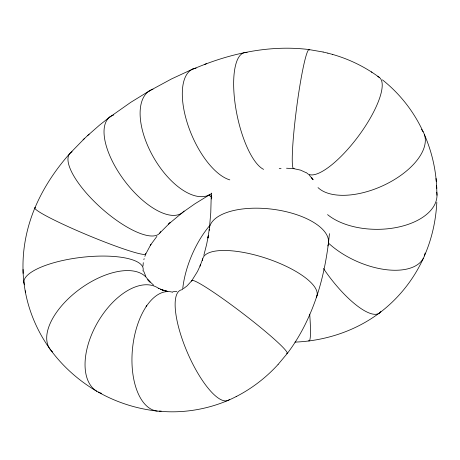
<?xml version="1.0" encoding="UTF-8"?>
<svg xmlns="http://www.w3.org/2000/svg" width="460" height="460" viewBox="0 0 460 460"><rect width="100%" height="100%" fill="white"/><g stroke="black" fill="none" stroke-linecap="round" stroke-linejoin="round"><path stroke-width="0.69" d="M211.249 195.132L210.772 212.687L209.484 227.407M143.002 266.127L143.284 262.637M436.822 202.25C435.902 220.696 431.831 239.022 424.379 255.938M328.331 244.139L329.452 233.64M209.254 229.195L207.96 238.044L208.305 235.784L206.62 244.473L203.832 255.317M328.561 242.351C326.255 260.406 322.707 278.352 316.997 295.659M143.876 259.658L144.152 258.612M202.756 258.733L200.042 266.081L200.64 264.673L197.524 271.452L191.808 280.64M316.997 295.653C310.097 316.296 300.483 336.168 287.247 353.516M34.931 207.839C25.116 231.225 20.97 257.071 23.891 282.313M144.854 256.415L145.762 254.058M34.908 207.931C43.332 187.927 55.516 169.636 69.897 153.427M145.785 253.96L150.972 244.271L150.328 245.278L156.906 236.382M423.384 258.227C413.557 279.783 398.297 298.816 379.356 313.047M191.912 280.548L187.065 285.878L183.442 288.661M278.087 364.458L287.149 353.608M69.719 153.64L84.588 138.402M159.706 233.128L170.211 222.559L168.653 224.031L182.315 212.715M278.104 364.441C264.149 379.77 247.008 392.213 227.976 400.447M87.573 135.625L99.475 125.172L109.819 116.989M83.087 139.817L89.131 134.159M109.118 117.57L130.738 102.35L150.092 90.459M183.022 212.135L194.925 203.78L209.875 194.597M379.747 312.725C355.436 331.062 325.277 340.923 294.952 342.108M149.103 91.068L171.54 78.924L193.022 68.965M236.141 396.618L236.762 396.29M204.332 64.549C237.475 51.802 273.602 45.149 309.074 49.565M192.027 69.431L206.528 63.67M228.286 400.303C206.574 409.567 182.574 413.471 159.062 411.177M176.847 291.312L172.874 291.772M279.237 168.561L281.048 168.429M286.528 168.228L293.681 168.653M157.234 411.073C136.562 408.819 116.363 402.345 98.273 392.075M309.206 49.605L323.133 52.026M293.549 168.613L300.593 170.142L306.17 172.713M167.405 291.341L164.91 290.875L167.877 291.479L160.373 289.219L163.38 290.392L158.43 288.173M323.11 52.02L327.876 53.147M332.534 54.407C349.353 59.19 365.303 67.022 379.356 77.429M327.83 53.141L332.643 54.435M96.767 391.253C78.683 380.656 62.732 366.436 50.324 349.525M371.358 71.898L371.956 72.277M382.427 79.85C399.843 93.65 413.919 111.613 423.148 131.824M153.559 285.114L147.867 279.766L150.098 282.141L148.453 280.22M309.178 175.001L313.134 179.745L311.535 177.525L312.748 179.417M50.462 349.698C36.024 329.866 26.611 306.383 23.885 281.974M145.837 276.466L143.612 270.98M424.419 134.653C430.888 149.471 434.953 165.37 436.298 181.481M25.219 290.76L25.495 292.606M436.58 185.311L437 195.241M436.057 178.44L436.822 188.364M23.08 269.462L23.132 273.372M211.376 193.625A60.041 30.308 60 0 1 152.921 156.25A60.041 30.308 60 0 1 152.99 89.194M229.816 179.883A60.041 26.789 67.1 0 1 186.846 121.572A60.041 26.789 67.1 0 1 196.138 68.137M263.609 169.372A60.041 19.935 78.3 0 1 235.181 104.242A60.041 19.935 78.3 0 1 247.112 52.612M294.147 168.469A60.041 4.887 -82.6 0 1 296.648 107.565A60.041 4.887 -82.6 0 1 309.603 50.077M377.723 76.578A60.041 18.354 -53.3 0 1 358.691 135.803A60.041 18.354 -53.3 0 1 306.601 172.787M421.452 129.381A60.041 31.153 -24.1 0 1 391.132 181.505A60.041 31.153 -24.1 0 1 318.015 187.594M436.758 192.177A60.041 34.097 0 0 1 397.388 227.297A60.041 34.097 0 0 1 327.56 214.619M425.097 253.058A60.041 31.153 24.1 0 1 387.584 269.853A60.041 31.153 24.1 0 1 328.279 242.926M380.868 311.374A60.041 18.354 53.3 0 1 323.46 268.49M309.701 314.163A60.041 4.887 82.6 0 1 308.597 340.722M182.666 289.478A60.041 26.789 -67.1 0 1 209.933 225.319M208.311 195.115A60.041 30.308 -60 0 1 211.853 197.213M211.703 198.979A60.041 30.308 0 0 1 211.399 193.091M209.254 230.408A60.041 26.789 7.1 0 1 273.004 209.294A60.041 26.789 7.1 0 1 327.813 245.95M202.526 260.607A60.041 19.935 18.3 0 1 265.017 257.899A60.041 19.935 18.3 0 1 316.267 297.373M191.734 281.14A60.041 4.887 37.4 0 1 243.231 313.754A60.041 4.887 37.4 0 1 286.54 353.717M229.396 399.573A60.041 18.354 66.7 0 1 187.398 352.544A60.041 18.354 66.7 0 1 182.16 289.708M161.184 411.044A60.041 31.153 -84.1 0 1 132.486 348.847A60.041 31.153 -84.1 0 1 172.69 292.244M101.62 393.357A60.041 34.097 -60 0 1 96.41 324.576A60.041 34.097 -60 0 1 158.884 288.592M146.688 305.382A60.041 31.153 -35.9 0 1 146.096 306.601M52.601 351.911A60.041 31.153 -35.9 0 1 79.35 289.42A60.041 31.153 -35.9 0 1 148.609 280.864M24.616 284.786A60.041 18.354 -6.7 0 1 81.552 257.347A60.041 18.354 -6.7 0 1 142.968 270.9M145.705 253.558A60.041 4.887 22.6 0 1 88.464 235.462A60.041 4.887 22.6 0 1 35.328 207.529M160.689 231.524A60.041 19.935 41.7 0 1 100.792 207.678A60.041 19.935 41.7 0 1 72.117 151.777M184.092 211.065A60.041 26.789 52.9 0 1 123.458 179.342A60.041 26.789 52.9 0 1 113.683 115.023"/></g></svg>
